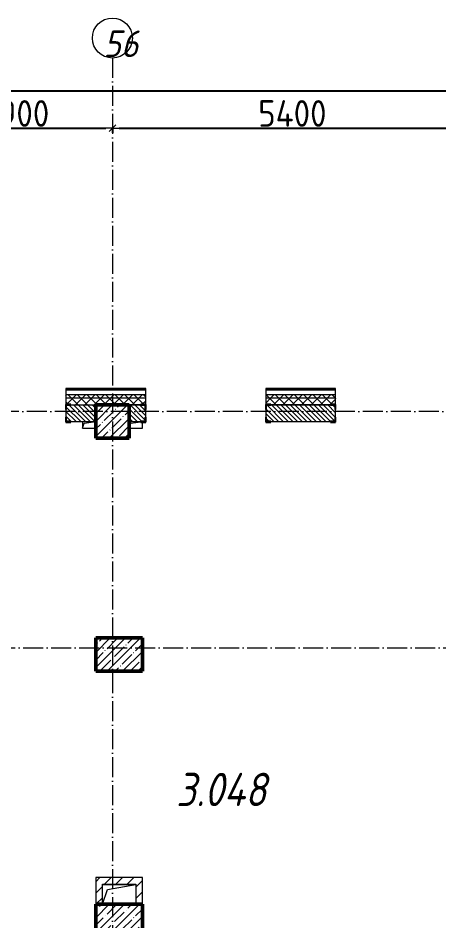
# Model space of a CAD drawing. Header units: millimetres. Extents: x -135211 to 49383, y -8033 to 228499.
# Drawn here: x -53608 to -47293, y 205863 to 219425 of the extents above; entities that cross this region are included whole.
import ezdxf

# ---------------------------------------------------------------- set-up
doc = ezdxf.new("R2010")
doc.units = ezdxf.units.MM
doc.linetypes.add('50_200_ШТРИХ_1Т_ш5_п1_п1_', pattern=[700, 500, -100, 0, -100])
for name, color, linetype, lineweight in [('A-____-____-DIMS', 7, 'Continuous', 9), ('A-FLOR-____-OTLN', 7, 'Continuous', 9), ('A-GENM-____-MCUT', 7, 'Continuous', 25), ('A-GENM-____-OTLN', 7, 'Continuous', 9), ('A-GENM-____-OTLN-1', 7, 'Continuous', 25), ('A-WALL-____-MCUT', 7, 'Continuous', 13), ('A-WALL-____-MCUT-1', 7, 'Continuous', 9), ('A-WALL-____-PATT-1', 7, 'Continuous', 9), ('A-WALL-FNSH-MCUT-1', 7, 'Continuous', 9), ('S-COLS-____-MCUT', 7, 'Continuous', 50), ('S-COLS-____-OTLN', 7, 'Continuous', 9), ('S-GRID-____-IDEN', 7, 'Continuous', 9), ('S-GRID-____-OTLN-1', 7, '50_200_ШТРИХ_1Т_ш5_п1_п1_', 9), ('Марки помещений', 7, 'Continuous', 9)]:
    doc.layers.add(name, color=color, linetype=linetype, lineweight=lineweight)
doc.styles.add('ISOCPEUR_I_2', font='isocpeui.ttf', dxfattribs={"width": 0.85, "height": 2.3})
doc.styles.add('ISOCPEUR_I_9', font='isocpeui.ttf', dxfattribs={"width": 0.9, "height": 250})
doc.styles.add('СПДС', font='isocpeur.ttf', dxfattribs={"width": 0.9})
doc.dimstyles.new('Размера А3', dxfattribs={"dimtxt": 200, "dimasz": 100, "dimexe": 70, "dimexo": 100, "dimgap": 20, "dimtad": 1, "dimdec": 0, "dimrnd": 10, "dimzin": 0, "dimdsep": 46, "dimtxsty": 'СПДС', "dimblk": 'ARROWHEAD_6', "dimcen": 1, "dimclrd": 256, "dimclre": 256, "dimclrt": 256, "dimazin": 0, "dimtfac": 1, "dimtdec": 0, "dimtmove": 2, "dimatfit": 3, "dimfxl": 1, "dimtolj": 1, "dimtzin": 0, "dimarcsym": 0})
pattern_1 = [(45, (-129942.25, 127932.03), (-70.71068, 70.71068), []), (135, (-129942.25, 127932.03), (-70.71068, -70.71068), [])]
pattern_2 = [(135, (-129942.255, 127932.027), (-35.35534, -35.35534), [])]
pattern_3 = [(45, (-129942.25, 127932.03), (-84.85281, 84.85281), [])]

# ---------------------------------------------------------------- blocks, each defined once
blk = doc.blocks.new('BSC_Колонна _Прямоугольная - 500х500-V43-АР1_План отверстий 3 этажа в осях 1-64_Ю-ЯЯ')
at = {"layer": 'S-COLS-____-OTLN'}
h = blk.add_hatch(dxfattribs=at)
h.set_pattern_fill('FP_51', color=256, style=0, pattern_type=2)
h.set_pattern_definition([(45, (-77750, -85431.04), (-114.04925, 114.04925), []), (45, (-77635.95, -85431.04), (-114.04925, 114.04925), [201.613, -40.323, 3.353, -36.97])])
h.paths.add_polyline_path([(-250, -250), (250, -250), (250, 250), (-250, 250)], flags=0)
at = {"layer": 'S-COLS-____-MCUT'}
for p, q in [((250, 250), (-250, 250)), ((-250, 250), (-250, -250)), ((250, -250), (250, 250)), ((-250, -250), (250, -250))]:
    blk.add_line(p, q, dxfattribs=at)
blk = doc.blocks.new('BSC_Колонна _Прямоугольная - 500х700-V137-АР1_План отверстий 3 этажа в осях 1-64_Ю-ЯЯ')
at = {"layer": 'S-COLS-____-OTLN'}
h = blk.add_hatch(dxfattribs=at)
h.set_pattern_fill('FP_142', color=256, style=0, pattern_type=2)
h.set_pattern_definition([(315, (-77931.04, 77850), (114.04925, 114.04925), []), (315, (-77931.04, 77735.95), (114.04925, 114.04925), [201.613, -40.323, 3.353, -36.97])])
h.paths.add_polyline_path([(-250, 350), (-250, -350), (250, -350), (250, 350)], flags=0)
at = {"layer": 'S-COLS-____-MCUT'}
for p, q in [((250, 350), (-250, 350)), ((-250, 350), (-250, -350)), ((250, -350), (250, 350)), ((-250, -350), (250, -350))]:
    blk.add_line(p, q, dxfattribs=at)
blk = doc.blocks.new('BSC_Колонна _Прямоугольная - 500х700-V140-АР1_План отверстий 3 этажа в осях 1-64_Ю-ЯЯ')
at = {"layer": 'S-COLS-____-OTLN'}
h = blk.add_hatch(dxfattribs=at)
h.set_pattern_fill('FP_145', color=256, style=0, pattern_type=2)
h.set_pattern_definition([(315, (-81931.04, 77850), (114.04925, 114.04925), []), (315, (-81931.04, 77735.95), (114.04925, 114.04925), [201.613, -40.323, 3.353, -36.97])])
h.paths.add_polyline_path([(-250, 350), (-250, -350), (250, -350), (250, 350)], flags=0)
at = {"layer": 'S-COLS-____-MCUT'}
for p, q in [((250, 350), (-250, 350)), ((-250, 350), (-250, -350)), ((250, -350), (250, 350)), ((-250, -350), (250, -350))]:
    blk.add_line(p, q, dxfattribs=at)
blk = doc.blocks.new('Фахверк_СКБ_Уголок - 250_2700-27497298-АР1_План отверстий 3 этажа в осях 1-64_Ю-ЯЯ')
at = {"layer": 'A-GENM-____-MCUT'}
for p, q in [((200, 181), (125, 181)), ((125, 181), (125, 106)), ((131, 106), (131, 175)), ((131, 175), (200, 175)), ((200, 175), (200, 181)), ((125, 106), (131, 106)), ((131, -6), (125, -6)), ((125, -6), (125, -81)), ((125, -81), (200, -81)), ((131, -75), (131, -6)), ((200, -75), (131, -75)), ((200, -81), (200, -75))]:
    blk.add_line(p, q, dxfattribs=at)
blk = doc.blocks.new('AR_Отверстие прямоугольное _в плите_ - AR_Отверстие прямоугольное _в плите_-30510712-АР1_План отверстий 3 этажа в осях 1-64_Ю-ЯЯ')
at = {"layer": 'A-GENM-____-OTLN'}
for p, q in [((-100, 50), (-100, -50)), ((-100, -50), (-75, 25)), ((-75, 25), (100, 50)), ((-100, -50), (100, -50))]:
    blk.add_line(p, q, dxfattribs=at)
blk = doc.blocks.new('AR_Отверстие прямоугольное _в плите_ - AR_Отверстие прямоугольное _в плите_-V181-АР1_План отверстий 3 этажа в осях 1-64_Ю-ЯЯ')
at = {"layer": 'A-GENM-____-OTLN'}
for p, q in [((-100, -50), (-75, 25)), ((-75, 25), (75, 46)), ((100, -50), (100, 44)), ((-100, -50), (100, -50))]:
    blk.add_line(p, q, dxfattribs=at)
blk = doc.blocks.new('AR_Отверстие прямоугольное _в плите_ - AR_Отверстие прямоугольное _в плите_-V191-АР1_План отверстий 3 этажа в осях 1-64_Ю-ЯЯ')
at = {"layer": 'A-GENM-____-OTLN'}
for p, q in [((250, 150), (-250, 150)), ((-175, 75), (250, 150)), ((-250, -150), (-175, 75))]:
    blk.add_line(p, q, dxfattribs=at)
blk = doc.blocks.new('Ось сетки - Круг_Ø6_00__ISO-2_5_0_9K_-25732049-АР1_План отверстий 3 этажа в осях 1-64_Ю-ЯЯ')
at = {"layer": 'S-GRID-____-IDEN'}
blk.add_circle((0, 0), 3, dxfattribs=at)
blk = doc.blocks.new('ARROWHEAD_6')
at = {"color": 0, "linetype": 'Continuous'}
for p, q in [((0, 0), (-1, 0)), ((-0.5, -0.5), (0.5, 0.5))]:
    blk.add_line(p, q, dxfattribs=at)
blk = doc.blocks.new('*D918')
at = {"layer": 'A-____-____-DIMS', "lineweight": -2, "transparency": 16777216}
for p, q in [((-55092, 217779), (-55092, 217702)), ((-54992, 217772), (-52292, 217772)), ((-52192, 217779), (-52192, 217702))]:
    blk.add_line(p, q, dxfattribs=at)
at = {"layer": 'Defpoints', "color": 0, "transparency": 16777216}
for p in [(-55092, 217879), (-52192, 217879), (-52192, 217772)]:
    blk.add_point(p, dxfattribs=at)
at = {"layer": 'A-____-____-DIMS', "lineweight": -2, "transparency": 16777216, "xscale": 100, "yscale": 100, "zscale": 100, "rotation": 180}
blk.add_blockref('ARROWHEAD_6', (-55092, 217772), dxfattribs=at)
at = {"layer": 'A-____-____-DIMS', "lineweight": -2, "transparency": 16777216, "xscale": 100, "yscale": 100, "zscale": 100}
blk.add_blockref('ARROWHEAD_6', (-52192, 217772), dxfattribs=at)
at = {"layer": 'A-____-____-DIMS', "transparency": 16777216, "insert": (-53642, 217992), "char_height": 400, "attachment_point": 5, "style": 'СПДС'}
blk.add_mtext('\\A1;2900', dxfattribs=at)
blk = doc.blocks.new('*D919')
at = {"layer": 'A-____-____-DIMS', "lineweight": -2, "transparency": 16777216}
for p, q in [((-52192, 217779), (-52192, 217702)), ((-52092, 217772), (-46892, 217772)), ((-46792, 217779), (-46792, 217702))]:
    blk.add_line(p, q, dxfattribs=at)
at = {"layer": 'Defpoints', "color": 0, "transparency": 16777216}
for p in [(-52192, 217879), (-46792, 217879), (-46792, 217772)]:
    blk.add_point(p, dxfattribs=at)
at = {"layer": 'A-____-____-DIMS', "lineweight": -2, "transparency": 16777216, "xscale": 100, "yscale": 100, "zscale": 100, "rotation": 180}
blk.add_blockref('ARROWHEAD_6', (-52192, 217772), dxfattribs=at)
at = {"layer": 'A-____-____-DIMS', "lineweight": -2, "transparency": 16777216, "xscale": 100, "yscale": 100, "zscale": 100}
blk.add_blockref('ARROWHEAD_6', (-46792, 217772), dxfattribs=at)
at = {"layer": 'A-____-____-DIMS', "transparency": 16777216, "insert": (-49492, 217992), "char_height": 400, "attachment_point": 5, "style": 'СПДС'}
blk.add_mtext('\\A1;5400', dxfattribs=at)
blk = doc.blocks.new('*D924')
at = {"layer": 'A-____-____-DIMS', "lineweight": -2, "transparency": 16777216}
for p, q in [((-132292, 218331), (-132292, 218255)), ((-132192, 218325), (-81323, 218325)), ((-28892, 218325), (-79915, 218325)), ((-28792, 218331), (-28792, 218255))]:
    blk.add_line(p, q, dxfattribs=at)
at = {"layer": 'Defpoints', "color": 0, "transparency": 16777216}
for p in [(-132292, 218431), (-28792, 218431), (-28792, 218325)]:
    blk.add_point(p, dxfattribs=at)
at = {"layer": 'A-____-____-DIMS', "lineweight": -2, "transparency": 16777216, "xscale": 100, "yscale": 100, "zscale": 100, "rotation": 180}
blk.add_blockref('ARROWHEAD_6', (-132292, 218325), dxfattribs=at)
at = {"layer": 'A-____-____-DIMS', "lineweight": -2, "transparency": 16777216, "xscale": 100, "yscale": 100, "zscale": 100}
blk.add_blockref('ARROWHEAD_6', (-28792, 218325), dxfattribs=at)
at = {"layer": 'A-____-____-DIMS', "transparency": 16777216, "insert": (-81303, 218751), "char_height": 400, "attachment_point": 1, "line_spacing_factor": 1.149209, "style": 'СПДС'}
blk.add_mtext('\\A1;103500', dxfattribs=at)

msp = doc.modelspace()

# ---------------------------------------------------------------- hatches: boundary and pattern name
at = {"layer": 'A-WALL-____-PATT-1'}
h = msp.add_hatch(dxfattribs=at)
h.set_pattern_fill('FP_4', color=256, style=0, pattern_type=2)
h.set_pattern_definition(pattern_1)
h.paths.add_polyline_path([(-28462.3, 213713.1), (-28462.3, 213763.1), (-35442.3, 213763.1), (-35442.3, 213713.1), (-30978.3, 213713.1)], flags=0)
h.paths.add_polyline_path([(-36442.3, 213713.1), (-36442.3, 213763.1), (-38192.3, 213763.1), (-38192.3, 213713.1), (-38048.1, 213713.1)], flags=0)
h.paths.add_polyline_path([(-44117.3, 213713.1), (-42992.3, 213713.1), (-42992.3, 213763.1), (-44117.3, 213763.1)], flags=0)
h.paths.add_polyline_path([(-45917.3, 213713.1), (-45917.3, 213763.1), (-47042.3, 213763.1), (-47042.3, 213713.1), (-46001.7, 213713.1)], flags=0)
h.paths.add_polyline_path([(-49536.7, 213713.1), (-48842.3, 213713.1), (-48842.3, 213763.1), (-49892.3, 213763.1), (-49892.3, 213713.1)], flags=0)
h.paths.add_polyline_path([(-52892.3, 213713.1), (-51692.3, 213713.1), (-51692.3, 213763.1), (-52892.3, 213763.1)], flags=0)
h.paths.add_polyline_path([(-54692.3, 213713.1), (-54692.3, 213763.1), (-58242.3, 213763.1), (-58242.3, 213713.1), (-55722.8, 213713.1)], flags=0)
h.paths.add_polyline_path([(-60042.3, 213713.1), (-60042.3, 213763.1), (-61242.3, 213763.1), (-61242.3, 213713.1)], flags=0)
h.paths.add_polyline_path([(-66042.3, 213713.1), (-66042.3, 213763.1), (-67292.3, 213763.1), (-67292.3, 213713.1), (-66327.6, 213713.1)], flags=0)
h.paths.add_polyline_path([(-64242.3, 213713.1), (-63042.3, 213713.1), (-63042.3, 213763.1), (-64242.3, 213763.1)], flags=0)
h.paths.add_polyline_path([(-72092.3, 213713.1), (-72092.3, 213763.1), (-73292.3, 213763.1), (-73292.3, 213713.1)], flags=0)
h.paths.add_polyline_path([(-69092.3, 213713.1), (-69092.3, 213763.1), (-70292.3, 213763.1), (-70292.3, 213713.1), (-69862.5, 213713.1)], flags=0)
h.paths.add_polyline_path([(-75092.3, 213713.1), (-75092.3, 213763.1), (-76292.3, 213763.1), (-76292.3, 213713.1)], flags=0)
h.paths.add_polyline_path([(-78092.3, 213713.1), (-78092.3, 213763.1), (-79892.3, 213763.1), (-79892.3, 213713.1)], flags=0)
h = msp.add_hatch(dxfattribs=at)
h.set_pattern_fill('FP_6', color=256, style=0, pattern_type=2)
h.set_pattern_definition([(45, (-129942.25, 127932.03), (-85.53659, 85.53659), []), (45, (-129885.23, 127932.03), (-85.53659, 85.53659), [])])
h.paths.add_polyline_path([(-44117.3, 213843.1), (-42992.3, 213843.1), (-42992.3, 213863.1), (-44117.3, 213863.1)], flags=0)
h.paths.add_polyline_path([(-49536.7, 213843.1), (-48842.3, 213843.1), (-48842.3, 213863.1), (-49892.3, 213863.1), (-49892.3, 213843.1)], flags=0)
h.paths.add_polyline_path([(-46885.5, 213843.1), (-45917.3, 213843.1), (-45917.3, 213863.1), (-47042.3, 213863.1), (-47042.3, 213843.1)], flags=0)
h.paths.add_polyline_path([(-52892.3, 213843.1), (-51692.3, 213843.1), (-51692.3, 213863.1), (-52892.3, 213863.1)], flags=0)
h.paths.add_polyline_path([(-55207.3, 213843.1), (-54692.3, 213843.1), (-54692.3, 213863.1), (-55207.3, 213863.1)], flags=0)
h = msp.add_hatch(dxfattribs=at)
h.set_pattern_fill('FP_4', color=256, style=0, pattern_type=2)
h.set_pattern_definition(pattern_1)
h.paths.add_polyline_path([(-28542.3, 213613.1), (-28462.3, 213613.1), (-28462.3, 213713.1), (-35442.3, 213713.1), (-35442.3, 213613.1), (-28592.3, 213613.1)], flags=0)
h.paths.add_polyline_path([(-36442.3, 213613.1), (-36442.3, 213713.1), (-38192.3, 213713.1), (-38192.3, 213619.1), (-38117.3, 213619.1), (-38117.3, 213613.1), (-36942.3, 213613.1)], flags=0)
h.paths.add_polyline_path([(-45992.3, 213613.1), (-45992.3, 213619.1), (-45917.3, 213619.1), (-45917.3, 213713.1), (-47042.3, 213713.1), (-47042.3, 213613.1), (-46001.7, 213613.1)], flags=0)
h.paths.add_polyline_path([(-43350.5, 213613.1), (-43067.3, 213613.1), (-43067.3, 213619.1), (-42992.3, 213619.1), (-42992.3, 213713.1), (-44117.3, 213713.1), (-44117.3, 213619.1), (-44042.3, 213619.1), (-44042.3, 213613.1)], flags=0)
h.paths.add_polyline_path([(-48917.3, 213613.1), (-48917.3, 213619.1), (-48842.3, 213619.1), (-48842.3, 213713.1), (-49892.3, 213713.1), (-49892.3, 213619.1), (-49817.3, 213619.1), (-49817.3, 213613.1), (-49536.7, 213613.1)], flags=0)
h.paths.add_polyline_path([(-51767.3, 213613.1), (-51767.3, 213619.1), (-51692.3, 213619.1), (-51692.3, 213713.1), (-52892.3, 213713.1), (-52892.3, 213619.1), (-52817.3, 213619.1), (-52817.3, 213613.1), (-51942.3, 213613.1)], flags=0)
h.paths.add_polyline_path([(-54692.3, 213613.1), (-54692.3, 213713.1), (-58242.3, 213713.1), (-58242.3, 213619.1), (-58167.3, 213619.1), (-58167.3, 213613.1), (-55192.3, 213613.1)], flags=0)
h.paths.add_polyline_path([(-60742.3, 213613.1), (-60117.3, 213613.1), (-60117.3, 213619.1), (-60042.3, 213619.1), (-60042.3, 213713.1), (-61242.3, 213713.1), (-61242.3, 213613.1)], flags=0)
h.paths.add_polyline_path([(-66692.3, 213613.1), (-66117.3, 213613.1), (-66117.3, 213619.1), (-66042.3, 213619.1), (-66042.3, 213713.1), (-67292.3, 213713.1), (-67292.3, 213619.1), (-67217.3, 213619.1), (-67217.3, 213613.1), (-67192.3, 213613.1)], flags=0)
h.paths.add_polyline_path([(-64167.3, 213613.1), (-63117.3, 213613.1), (-63117.3, 213619.1), (-63042.3, 213619.1), (-63042.3, 213713.1), (-64242.3, 213713.1), (-64242.3, 213619.1), (-64167.3, 213619.1)], flags=0)
h.paths.add_polyline_path([(-69862.5, 213613.1), (-69167.3, 213613.1), (-69167.3, 213619.1), (-69092.3, 213619.1), (-69092.3, 213713.1), (-70292.3, 213713.1), (-70292.3, 213619.1), (-70217.3, 213619.1), (-70217.3, 213613.1)], flags=0)
h.paths.add_polyline_path([(-72167.3, 213613.1), (-72167.3, 213619.1), (-72092.3, 213619.1), (-72092.3, 213713.1), (-73292.3, 213713.1), (-73292.3, 213619.1), (-73217.3, 213619.1), (-73217.3, 213613.1), (-72692.3, 213613.1)], flags=0)
h.paths.add_polyline_path([(-76217.3, 213613.1), (-75167.3, 213613.1), (-75167.3, 213619.1), (-75092.3, 213619.1), (-75092.3, 213713.1), (-76292.3, 213713.1), (-76292.3, 213619.1), (-76217.3, 213619.1)], flags=0)
h.paths.add_polyline_path([(-78167.3, 213613.1), (-78167.3, 213619.1), (-78092.3, 213619.1), (-78092.3, 213713.1), (-79892.3, 213713.1), (-79892.3, 213613.1), (-78942.3, 213613.1)], flags=0)
h = msp.add_hatch(dxfattribs=at)
h.set_pattern_fill('FP_9', color=256, style=0, pattern_type=2)
h.set_pattern_definition(pattern_2)
h.paths.add_polyline_path([(-52886.3, 213363.1), (-52442.3, 213363.1), (-52442.3, 213613.1), (-52886.3, 213613.1), (-52886.3, 213544.1), (-52892.3, 213544.1), (-52892.3, 213432.1), (-52886.3, 213432.1)], flags=0)
h = msp.add_hatch(dxfattribs=at)
h.set_pattern_fill('FP_9', color=256, style=0, pattern_type=2)
h.set_pattern_definition(pattern_2)
h.paths.add_polyline_path([(-48848.3, 213363.1), (-48848.3, 213432.1), (-48842.3, 213432.1), (-48842.3, 213544.1), (-48848.3, 213544.1), (-48848.3, 213613.1), (-49886.3, 213613.1), (-49886.3, 213544.1), (-49892.3, 213544.1), (-49892.3, 213432.1), (-49886.3, 213432.1), (-49886.3, 213363.1), (-48917.3, 213363.1)], flags=0)
h.paths.add_polyline_path([(-51942.3, 213363.1), (-51698.3, 213363.1), (-51698.3, 213432.1), (-51692.3, 213432.1), (-51692.3, 213544.1), (-51698.3, 213544.1), (-51698.3, 213613.1), (-51942.3, 213613.1), (-51942.3, 213544.1)], flags=0)
h = msp.add_hatch(dxfattribs=at)
h.set_pattern_fill('FP_7', color=256, style=0, pattern_type=2)
h.set_pattern_definition(pattern_3)
h.paths.add_polyline_path([(-51842.3, 206413.1), (-51842.3, 206513.1), (-52442.3, 206513.1), (-52442.3, 206413.1), (-52187.9, 206413.1)], flags=0)
h = msp.add_hatch(dxfattribs=at)
h.set_pattern_fill('FP_7', color=256, style=0, pattern_type=2)
h.set_pattern_definition(pattern_3)
h.paths.add_polyline_path([(-52342.3, 206113.1), (-52342.3, 206413.1), (-52442.3, 206413.1), (-52442.3, 206113.1)], flags=0)
h = msp.add_hatch(dxfattribs=at)
h.set_pattern_fill('FP_7', color=256, style=0, pattern_type=2)
h.set_pattern_definition(pattern_3)
h.paths.add_polyline_path([(-51742.4, 206113.1), (-51742.3, 206113.1), (-51742.3, 206513.1), (-51842.3, 206513.1), (-51842.3, 206113.1)], flags=0)

# ---------------------------------------------------------------- linework, layer by layer
at = {"layer": 'A-FLOR-____-OTLN'}
msp.add_line((-52342.3, 206412.7), (-51842.3, 206412.7), dxfattribs=at)
at = {"layer": 'A-WALL-____-MCUT'}
for p, q in [((-51692.3, 213843.1), (-52892.3, 213843.1)), ((-52892.3, 213843.1), (-52892.3, 213619.1)), ((-51692.3, 213619.1), (-51692.3, 213843.1)), ((-48842.3, 213843.1), (-49892.3, 213843.1)), ((-49892.3, 213843.1), (-49892.3, 213619.1)), ((-48842.3, 213619.1), (-48842.3, 213843.1)), ((-52892.3, 213544.1), (-52892.3, 213432.1)), ((-51692.3, 213432.1), (-51692.3, 213544.1)), ((-49892.3, 213544.1), (-49892.3, 213432.1)), ((-48842.3, 213432.1), (-48842.3, 213544.1)), ((-52817.3, 213363.1), (-52442.3, 213363.1)), ((-51942.3, 213363.1), (-51767.3, 213363.1)), ((-49817.3, 213363.1), (-48917.3, 213363.1))]:
    msp.add_line(p, q, dxfattribs=at)
at = {"layer": 'A-WALL-____-MCUT-1'}
for p, q in [((-51692.3, 213763.1), (-52892.3, 213763.1)), ((-48842.3, 213763.1), (-49892.3, 213763.1)), ((-51692.3, 213713.1), (-52892.3, 213713.1)), ((-52817.3, 213613.1), (-52442.3, 213613.1)), ((-51942.3, 213613.1), (-51767.3, 213613.1)), ((-51767.3, 213613.1), (-51942.3, 213613.1)), ((-48842.3, 213713.1), (-49892.3, 213713.1)), ((-49817.3, 213613.1), (-48917.3, 213613.1)), ((-48917.3, 213613.1), (-49817.3, 213613.1))]:
    msp.add_line(p, q, dxfattribs=at)
at = {"layer": 'A-WALL-FNSH-MCUT-1'}
for p, q in [((-51692.3, 213863.1), (-52892.3, 213863.1)), ((-52892.3, 213863.1), (-52892.3, 213843.1)), ((-52892.3, 213843.1), (-51692.3, 213843.1)), ((-51692.3, 213843.1), (-51692.3, 213863.1)), ((-48842.3, 213863.1), (-49892.3, 213863.1)), ((-49892.3, 213863.1), (-49892.3, 213843.1)), ((-49892.3, 213843.1), (-48842.3, 213843.1)), ((-48842.3, 213843.1), (-48842.3, 213863.1)), ((-51742.3, 206513.1), (-52442.3, 206513.1)), ((-52442.3, 206513.1), (-52442.3, 206113.1)), ((-52342.3, 206413.1), (-51842.3, 206413.1)), ((-52342.3, 206113.1), (-52342.3, 206413.1)), ((-51842.3, 206413.1), (-51842.3, 206113.1)), ((-51742.3, 206113.1), (-51742.3, 206513.1))]:
    msp.add_line(p, q, dxfattribs=at)
at = {"layer": 'S-GRID-____-OTLN-1', "color": 251, "ltscale": 0.6, "true_color": 0x636466}
for p, q in [((-52192.3, 218824.9), (-52192.3, 167913.1)), ((-25867.8, 213513.1), (-134611, 213513.1)), ((-134611, 209963.1), (-25867.8, 209963.1))]:
    msp.add_line(p, q, dxfattribs=at)

# ---------------------------------------------------------------- block references
at = {"layer": 'A-GENM-____-OTLN'}
for name, p in [('AR_Отверстие прямоугольное _в плите_ - AR_Отверстие прямоугольное _в плите_-30510712-АР1_План отверстий 3 этажа в осях 1-64_Ю-ЯЯ', (-52542.3, 213313.1)), ('AR_Отверстие прямоугольное _в плите_ - AR_Отверстие прямоугольное _в плите_-V181-АР1_План отверстий 3 этажа в осях 1-64_Ю-ЯЯ', (-51842.3, 213313.1)), ('AR_Отверстие прямоугольное _в плите_ - AR_Отверстие прямоугольное _в плите_-V191-АР1_План отверстий 3 этажа в осях 1-64_Ю-ЯЯ', (-52092.3, 206262.7))]:
    msp.add_blockref(name, p, dxfattribs=at)
at = {"layer": 'A-GENM-____-OTLN-1'}
for p in [(-53017.3, 213438.1), (-50017.3, 213438.1)]:
    msp.add_blockref('Фахверк_СКБ_Уголок - 250_2700-27497298-АР1_План отверстий 3 этажа в осях 1-64_Ю-ЯЯ', p, dxfattribs=at)
at = {"layer": 'A-GENM-____-OTLN-1', "rotation": 180}
for p in [(-51567.3, 213538.1), (-48717.3, 213538.1)]:
    msp.add_blockref('Фахверк_СКБ_Уголок - 250_2700-27497298-АР1_План отверстий 3 этажа в осях 1-64_Ю-ЯЯ', p, dxfattribs=at)
at = {"layer": 'S-COLS-____-OTLN'}
msp.add_blockref('BSC_Колонна _Прямоугольная - 500х500-V43-АР1_План отверстий 3 этажа в осях 1-64_Ю-ЯЯ', (-52192.3, 213363.1), dxfattribs=at)
at = {"layer": 'S-COLS-____-OTLN', "rotation": 89.9999999999999}
for name, p in [('BSC_Колонна _Прямоугольная - 500х700-V140-АР1_План отверстий 3 этажа в осях 1-64_Ю-ЯЯ', (-52092.3, 209863.1)), ('BSC_Колонна _Прямоугольная - 500х700-V137-АР1_План отверстий 3 этажа в осях 1-64_Ю-ЯЯ', (-52092.3, 205863.1))]:
    msp.add_blockref(name, p, dxfattribs=at)
at = {"layer": 'S-GRID-____-IDEN', "xscale": 99.99999999999993, "yscale": 99.99999999999993, "zscale": 99.99999999999993, "rotation": 180}
msp.add_blockref('Ось сетки - Круг_Ø6_00__ISO-2_5_0_9K_-25732049-АР1_План отверстий 3 этажа в осях 1-64_Ю-ЯЯ', (-52192.3, 219124.9), dxfattribs=at)

# ---------------------------------------------------------------- texts
at = {"layer": 'S-GRID-____-IDEN', "insert": (-52326.6, 219238.8), "char_height": 400, "width": 404.05, "attachment_point": 1, "style": 'ISOCPEUR_I_9'}
msp.add_mtext('56', dxfattribs=at)
at = {"layer": 'Марки помещений', "insert": (-51236.4, 208087.8), "char_height": 500, "width": 817.721, "attachment_point": 1, "style": 'ISOCPEUR_I_2'}
msp.add_mtext('3.048', dxfattribs=at)

# ---------------------------------------------------------------- dimensions: what is measured, and where the dimension line sits
at = {"layer": 'A-____-____-DIMS'}
dim = msp.add_linear_dim(base=(-28792.3, 218324.7), p1=(-132292.3, 218430.8), p2=(-28792.3, 218430.8), dimstyle='Размера А3', override={"dimtxt": 400}, dxfattribs=at)
dim.commit()
dim.dimension.update_dxf_attribs({"geometry": '*D924', "text_midpoint": (-80619.4, 218484.6), "dimtype": 160})
for base, p1, p2, picture, middle in [((-52192.3, 217772.5), (-55092.3, 217878.5), (-52192.3, 217878.5), '*D918', (-53642.3, 217992.5)), ((-46792.3, 217772.5), (-52192.3, 217878.5), (-46792.3, 217878.5), '*D919', (-49492.3, 217992.5))]:
    dim = msp.add_linear_dim(base=base, p1=p1, p2=p2, dimstyle='Размера А3', override={"dimtxt": 400}, dxfattribs=at)
    dim.commit()
    dim.dimension.update_dxf_attribs({"geometry": picture, "text_midpoint": middle})

doc.saveas('drawing.dxf')
